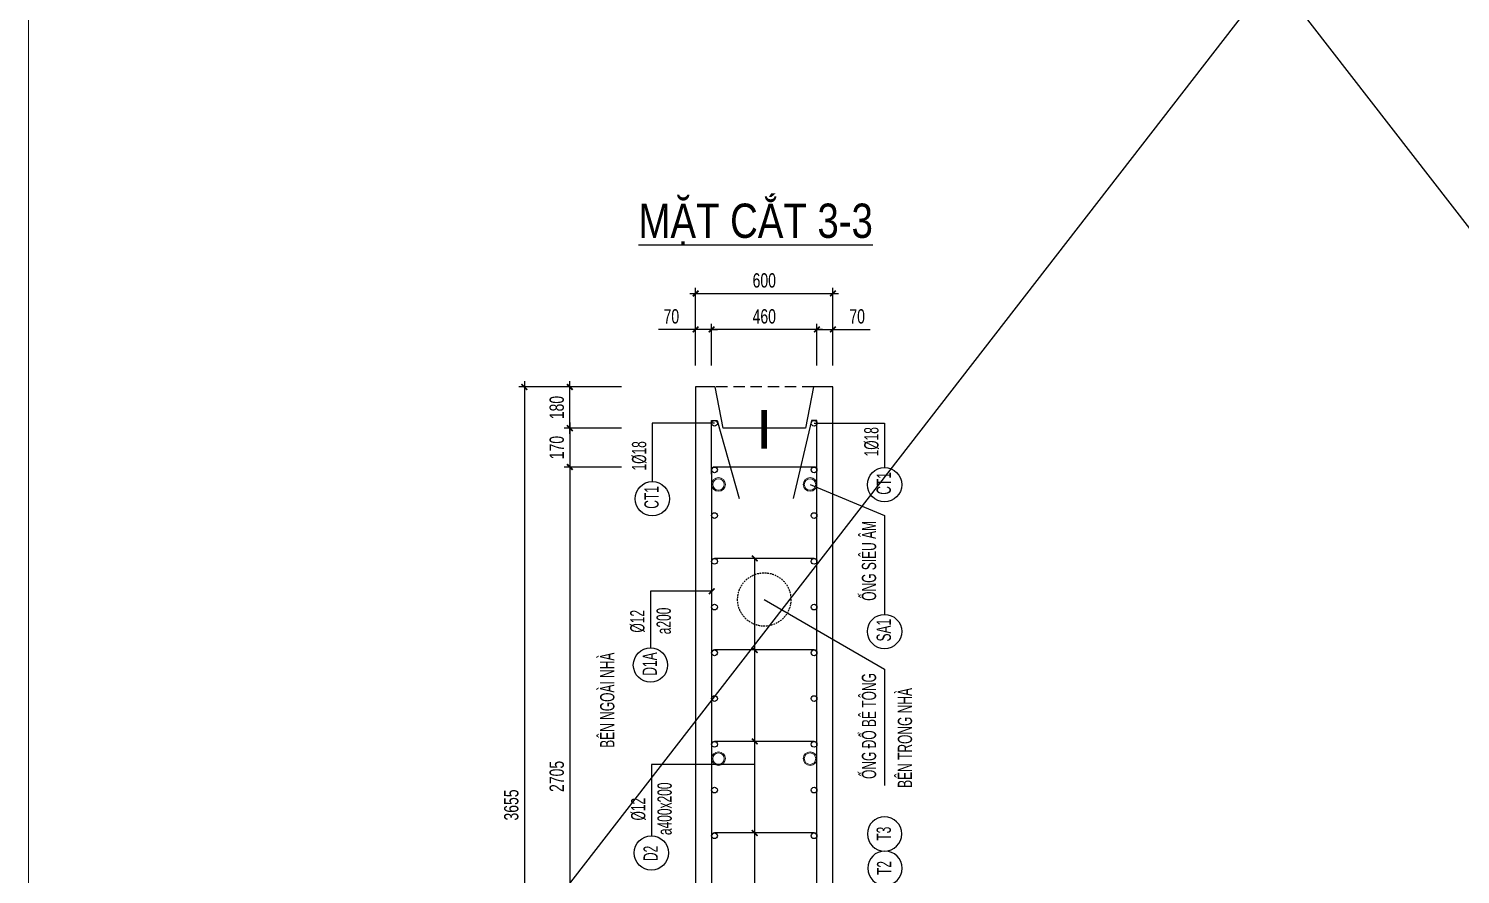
# Model space of a CAD drawing. Header units: millimetres. Extents: x -147841 to 368790, y -162721 to 84261.
# Drawn here: x 303107 to 309364, y -74914 to -71216 of the extents above; entities that cross this region are included whole.
import ezdxf
from ezdxf.enums import TextEntityAlignment as Align

# ---------------------------------------------------------------- set-up
doc = ezdxf.new("R2010")
doc.units = ezdxf.units.MM
doc.header["$LTSCALE"] = 1000
doc.header["$MEASUREMENT"] = 0
doc.header["$PDMODE"] = 1
doc.header["$PDSIZE"] = -10
doc.linetypes.add('DASHED', pattern=[0.75, 0.5, -0.25])
doc.linetypes.add('HIDDEN', pattern=[0.375, 0.25, -0.125])
doc.layers.get('0').update_dxf_attribs({"linetype": 'CONTINUOUS', "lineweight": 18})
doc.layers.get('DEFPOINTS').update_dxf_attribs({"color": 5, "linetype": 'CONTINUOUS', "lineweight": 18})
for name, color, linetype, lineweight in [('0-THAY', 7, 'CONTINUOUS', 18), ('ccu11-Dim', 8, 'CONTINUOUS', 18), ('DIM', 8, 'CONTINUOUS', 18)]:
    doc.layers.add(name, color=color, linetype=linetype, lineweight=lineweight)
for name, color, linetype in [('ccu11-Khuat', 9, 'DASHED'), ('ccu11-Manh', 8, 'CONTINUOUS'), ('ccu11-Thep', 4, 'CONTINUOUS'), ('ccu11-Thepdai', 6, 'CONTINUOUS'), ('KC-Cotthep', 8, 'CONTINUOUS'), ('KC-Dim', 8, 'CONTINUOUS'), ('KC-Text', 31, 'CONTINUOUS'), ('KC-Thay', 7, 'CONTINUOUS')]:
    doc.layers.add(name, color=color, linetype=linetype)
doc.styles.add('ARIAL', font='arial.ttf', dxfattribs={"width": 0.7})
doc.styles.add('ccu11-dim', font='vnsimli.shx', dxfattribs={"width": 0.65, "bigfont": 'bigfont.shx'})
doc.dimstyles.new('2.5-25', dxfattribs={"dimscale": 25, "dimtxt": 2.5, "dimasz": 1, "dimexe": 1, "dimexo": 2, "dimgap": 1, "dimtad": 1, "dimdec": 1, "dimrnd": 5, "dimdsep": 46, "dimtxsty": 'ARIAL', "dimblk": 'ARCHTICK', "dimcen": -1, "dimdle": 1, "dimclrd": 256, "dimclre": 256, "dimclrt": 3, "dimadec": 0, "dimazin": 2, "dimtfac": 0.1, "dimtdec": 1, "dimtmove": 0, "dimatfit": 1, "dimldrblk": 'ARCHTICK', "dimfxl": 1, "dimtvp": 0.833333, "dimtfill": 1, "dimtolj": 1, "dimtzin": 12, "dimarcsym": 0})
doc.dimstyles.new('ccu11-100x4', dxfattribs={"dimscale": 100, "dimtxt": 2.5, "dimasz": 1, "dimexe": 1, "dimexo": 2, "dimgap": 1, "dimtad": 1, "dimdec": 0, "dimlfac": 0.25, "dimdsep": 46, "dimtxsty": 'ccu11-dim', "dimblk": 'ARCHTICK', "dimcen": -1, "dimdle": 1, "dimclrd": 256, "dimclre": 256, "dimclrt": 31, "dimadec": 0, "dimazin": 2, "dimtfac": 0.1, "dimtdec": 0, "dimtmove": 0, "dimatfit": 1, "dimldrblk": 'ARCHTICK', "dimfxl": 1, "dimtvp": 0.833333, "dimtolj": 1, "dimtzin": 12, "dimarcsym": 0})

# ---------------------------------------------------------------- blocks, each defined once
blk = doc.blocks.new('_ARCHTICK')
at = {"color": 0, "linetype": 'ByBlock', "const_width": 0.3}
blk.add_lwpolyline([(-0.5, -0.5), (0.5, 0.5)], dxfattribs=at)
blk = doc.blocks.new('*D1283')
at = {"layer": 'DEFPOINTS', "color": 0, "linetype": 'ByBlock', "ltscale": 30, "transparency": 16777216}
for p in [(305747.9, -72782.7), (305747.9, -72962.7)]:
    blk.add_point(p, dxfattribs=at)
at = {"layer": 'KC-Dim', "linetype": 'ByBlock', "lineweight": -2, "ltscale": 30, "transparency": 16777216}
for p, q in [((305472.3, -72987.7), (305472.3, -72757.7)), ((305697.9, -72782.7), (305447.3, -72782.7)), ((305697.9, -72962.7), (305447.3, -72962.7))]:
    blk.add_line(p, q, dxfattribs=at)
at = {"layer": 'KC-Dim', "linetype": 'ByBlock', "lineweight": -2, "ltscale": 30, "transparency": 16777216, "xscale": 25, "yscale": 25, "zscale": 25}
for p, rotation in [((305472.3, -72782.7), 90), ((305472.3, -72962.7), 270)]:
    blk.add_blockref('_ARCHTICK', p, dxfattribs=dict(at, rotation=rotation))
at = {"layer": 'KC-Dim', "color": 3, "linetype": 'ByBlock', "ltscale": 30, "transparency": 16777216, "insert": (305415.4, -72872.7), "char_height": 62.5, "attachment_point": 5, "rotation": 90, "style": 'ARIAL', "bg_fill": 3, "box_fill_scale": 1.25, "bg_fill_color": 256, "bg_fill_true_color": 13158600, "bg_fill_transparency": 0}
blk.add_mtext('\\A1;180', dxfattribs=at)
at = {"layer": 'DEFPOINTS', "color": 0, "linetype": 'ByBlock', "ltscale": 30, "transparency": 16777216}
blk.add_point((305472.3, -72782.7), dxfattribs=at)
blk = doc.blocks.new('*D1284')
at = {"layer": 'DEFPOINTS', "color": 0, "linetype": 'ByBlock', "ltscale": 30, "transparency": 16777216}
for p in [(305747.9, -72962.7), (305747.9, -73132.7)]:
    blk.add_point(p, dxfattribs=at)
at = {"layer": 'KC-Dim', "linetype": 'ByBlock', "lineweight": -2, "ltscale": 30, "transparency": 16777216}
for p, q in [((305697.9, -72962.7), (305447.3, -72962.7)), ((305472.3, -72937.7), (305472.3, -73157.7)), ((305697.9, -73132.7), (305447.3, -73132.7))]:
    blk.add_line(p, q, dxfattribs=at)
at = {"layer": 'KC-Dim', "linetype": 'ByBlock', "lineweight": -2, "ltscale": 30, "transparency": 16777216, "xscale": 25, "yscale": 25, "zscale": 25}
for p, rotation in [((305472.3, -72962.7), 90), ((305472.3, -73132.7), 270)]:
    blk.add_blockref('_ARCHTICK', p, dxfattribs=dict(at, rotation=rotation))
at = {"layer": 'KC-Dim', "color": 3, "linetype": 'ByBlock', "ltscale": 30, "transparency": 16777216, "insert": (305415.4, -73047.7), "char_height": 62.5, "attachment_point": 5, "rotation": 90, "style": 'ARIAL', "bg_fill": 3, "box_fill_scale": 1.25, "bg_fill_color": 256, "bg_fill_true_color": 13158600, "bg_fill_transparency": 0}
blk.add_mtext('\\A1;170', dxfattribs=at)
at = {"layer": 'DEFPOINTS', "color": 0, "linetype": 'ByBlock', "ltscale": 30, "transparency": 16777216}
blk.add_point((305472.3, -73132.7), dxfattribs=at)
blk = doc.blocks.new('*D1285')
at = {"layer": 'DEFPOINTS', "color": 0, "linetype": 'ByBlock', "ltscale": 30, "transparency": 16777216}
for p in [(306622.1, -72374.1), (306022.1, -72738.6), (306622.1, -72738.6)]:
    blk.add_point(p, dxfattribs=at)
at = {"layer": 'KC-Dim', "linetype": 'ByBlock', "lineweight": -2, "ltscale": 30, "transparency": 16777216}
for p, q in [((305997.1, -72374.1), (306647.1, -72374.1)), ((306022.1, -72688.6), (306022.1, -72349.1)), ((306622.1, -72688.6), (306622.1, -72349.1))]:
    blk.add_line(p, q, dxfattribs=at)
at = {"layer": 'KC-Dim', "linetype": 'ByBlock', "lineweight": -2, "ltscale": 30, "transparency": 16777216, "xscale": 25, "yscale": 25, "zscale": 25, "rotation": 180}
blk.add_blockref('_ARCHTICK', (306022.1, -72374.1), dxfattribs=at)
at = {"layer": 'KC-Dim', "linetype": 'ByBlock', "lineweight": -2, "ltscale": 30, "transparency": 16777216, "xscale": 25, "yscale": 25, "zscale": 25}
blk.add_blockref('_ARCHTICK', (306622.1, -72374.1), dxfattribs=at)
at = {"layer": 'KC-Dim', "color": 3, "linetype": 'ByBlock', "ltscale": 30, "transparency": 16777216, "insert": (306322.1, -72317.2), "char_height": 62.5, "attachment_point": 5, "style": 'ARIAL', "bg_fill": 3, "box_fill_scale": 1.25, "bg_fill_color": 256, "bg_fill_true_color": 13158600, "bg_fill_transparency": 0}
blk.add_mtext('\\A1;600', dxfattribs=at)
blk = doc.blocks.new('*D1286')
at = {"layer": 'DEFPOINTS', "color": 0, "linetype": 'ByBlock', "ltscale": 30, "transparency": 16777216}
for p in [(306092.1, -72531.3), (306092.1, -72738.6), (306552.1, -72738.6)]:
    blk.add_point(p, dxfattribs=at)
at = {"layer": 'KC-Dim', "linetype": 'ByBlock', "lineweight": -2, "ltscale": 30, "transparency": 16777216}
for p, q in [((306092.1, -72688.6), (306092.1, -72506.3)), ((306552.1, -72688.6), (306552.1, -72506.3)), ((306577.1, -72531.3), (306067.1, -72531.3))]:
    blk.add_line(p, q, dxfattribs=at)
at = {"layer": 'KC-Dim', "linetype": 'ByBlock', "lineweight": -2, "ltscale": 30, "transparency": 16777216, "xscale": 25, "yscale": 25, "zscale": 25, "rotation": 180}
blk.add_blockref('_ARCHTICK', (306092.1, -72531.3), dxfattribs=at)
at = {"layer": 'KC-Dim', "linetype": 'ByBlock', "lineweight": -2, "ltscale": 30, "transparency": 16777216, "xscale": 25, "yscale": 25, "zscale": 25}
blk.add_blockref('_ARCHTICK', (306552.1, -72531.3), dxfattribs=at)
at = {"layer": 'KC-Dim', "color": 3, "linetype": 'ByBlock', "ltscale": 30, "transparency": 16777216, "insert": (306322.1, -72474.4), "char_height": 62.5, "attachment_point": 5, "style": 'ARIAL', "bg_fill": 3, "box_fill_scale": 1.25, "bg_fill_color": 256, "bg_fill_true_color": 13158600, "bg_fill_transparency": 0}
blk.add_mtext('\\A1;460', dxfattribs=at)
blk = doc.blocks.new('*D1287')
at = {"layer": 'DEFPOINTS', "color": 0, "linetype": 'ByBlock', "ltscale": 30, "transparency": 16777216}
for p in [(306622.1, -72531.3), (306552.1, -72738.6), (306622.1, -72738.6)]:
    blk.add_point(p, dxfattribs=at)
at = {"layer": 'KC-Dim', "linetype": 'ByBlock', "lineweight": -2, "ltscale": 30, "transparency": 16777216}
for p, q in [((306552.1, -72688.6), (306552.1, -72506.3)), ((306622.1, -72688.6), (306622.1, -72506.3)), ((306552.1, -72531.3), (306527.1, -72531.3)), ((306552.1, -72531.3), (306622.1, -72531.3)), ((306622.1, -72531.3), (306784.3, -72531.3))]:
    blk.add_line(p, q, dxfattribs=at)
at = {"layer": 'KC-Dim', "linetype": 'ByBlock', "lineweight": -2, "ltscale": 30, "transparency": 16777216, "xscale": 25, "yscale": 25, "zscale": 25}
blk.add_blockref('_ARCHTICK', (306552.1, -72531.3), dxfattribs=at)
at = {"layer": 'KC-Dim', "linetype": 'ByBlock', "lineweight": -2, "ltscale": 30, "transparency": 16777216, "xscale": 25, "yscale": 25, "zscale": 25, "rotation": 180}
blk.add_blockref('_ARCHTICK', (306622.1, -72531.3), dxfattribs=at)
at = {"layer": 'KC-Dim', "color": 3, "linetype": 'ByBlock', "ltscale": 30, "transparency": 16777216, "insert": (306728.2, -72474.4), "char_height": 62.5, "attachment_point": 5, "style": 'ARIAL', "bg_fill": 3, "box_fill_scale": 1.25, "bg_fill_color": 256, "bg_fill_true_color": 13158600, "bg_fill_transparency": 0}
blk.add_mtext('\\A1;70', dxfattribs=at)
blk = doc.blocks.new('*D1288')
at = {"layer": 'DEFPOINTS', "color": 0, "linetype": 'ByBlock', "ltscale": 30, "transparency": 16777216}
for p in [(306022.1, -72531.3), (306022.1, -72738.6), (306092.1, -72738.6)]:
    blk.add_point(p, dxfattribs=at)
at = {"layer": 'KC-Dim', "linetype": 'ByBlock', "lineweight": -2, "ltscale": 30, "transparency": 16777216}
for p, q in [((306022.1, -72688.6), (306022.1, -72506.3)), ((306092.1, -72688.6), (306092.1, -72506.3)), ((306022.1, -72531.3), (305859.9, -72531.3)), ((306092.1, -72531.3), (306022.1, -72531.3)), ((306092.1, -72531.3), (306117.1, -72531.3))]:
    blk.add_line(p, q, dxfattribs=at)
at = {"layer": 'KC-Dim', "linetype": 'ByBlock', "lineweight": -2, "ltscale": 30, "transparency": 16777216, "xscale": 25, "yscale": 25, "zscale": 25}
blk.add_blockref('_ARCHTICK', (306022.1, -72531.3), dxfattribs=at)
at = {"layer": 'KC-Dim', "linetype": 'ByBlock', "lineweight": -2, "ltscale": 30, "transparency": 16777216, "xscale": 25, "yscale": 25, "zscale": 25, "rotation": 180}
blk.add_blockref('_ARCHTICK', (306092.1, -72531.3), dxfattribs=at)
at = {"layer": 'KC-Dim', "color": 3, "linetype": 'ByBlock', "ltscale": 30, "transparency": 16777216, "insert": (305916, -72474.4), "char_height": 62.5, "attachment_point": 5, "style": 'ARIAL', "bg_fill": 3, "box_fill_scale": 1.25, "bg_fill_color": 256, "bg_fill_true_color": 13158600, "bg_fill_transparency": 0}
blk.add_mtext('\\A1;70', dxfattribs=at)
blk = doc.blocks.new('*D1289')
at = {"layer": 'DEFPOINTS', "color": 0, "linetype": 'ByBlock', "ltscale": 30, "transparency": 16777216}
for p in [(305720.9, -73132.7), (305472.3, -75838.2), (305720.9, -75838.2)]:
    blk.add_point(p, dxfattribs=at)
at = {"layer": 'KC-Dim', "linetype": 'ByBlock', "lineweight": -2, "ltscale": 30, "transparency": 16777216}
for p, q in [((305670.9, -73132.7), (305447.3, -73132.7)), ((305472.3, -73107.7), (305472.3, -75863.2)), ((305670.9, -75838.2), (305447.3, -75838.2))]:
    blk.add_line(p, q, dxfattribs=at)
at = {"layer": 'KC-Dim', "linetype": 'ByBlock', "lineweight": -2, "ltscale": 30, "transparency": 16777216, "xscale": 25, "yscale": 25, "zscale": 25}
for p, rotation in [((305472.3, -73132.7), 90), ((305472.3, -75838.2), 270)]:
    blk.add_blockref('_ARCHTICK', p, dxfattribs=dict(at, rotation=rotation))
at = {"layer": 'KC-Dim', "color": 3, "linetype": 'ByBlock', "ltscale": 30, "transparency": 16777216, "insert": (305415.4, -74485.5), "char_height": 62.5, "attachment_point": 5, "rotation": 90, "style": 'ARIAL', "bg_fill": 3, "box_fill_scale": 1.25, "bg_fill_color": 256, "bg_fill_true_color": 13158600, "bg_fill_transparency": 0}
blk.add_mtext('\\A1;2705', dxfattribs=at)
blk = doc.blocks.new('*D1290')
at = {"layer": 'DEFPOINTS', "color": 0, "ltscale": 3000, "transparency": 16777216}
for p in [(305720.9, -72782.7), (305273.7, -76438.2), (305720.9, -76438.2)]:
    blk.add_point(p, dxfattribs=at)
at = {"layer": 'DIM', "lineweight": -2, "ltscale": 3000, "transparency": 16777216}
for p, q in [((305273.7, -72757.7), (305273.7, -76463.2)), ((305670.9, -72782.7), (305248.7, -72782.7)), ((305670.9, -76438.2), (305248.7, -76438.2))]:
    blk.add_line(p, q, dxfattribs=at)
at = {"layer": 'DIM', "lineweight": -2, "ltscale": 3000, "transparency": 16777216, "xscale": 25, "yscale": 25, "zscale": 25}
for p, rotation in [((305273.7, -72782.7), 90), ((305273.7, -76438.2), 270)]:
    blk.add_blockref('_ARCHTICK', p, dxfattribs=dict(at, rotation=rotation))
at = {"layer": 'DIM', "color": 3, "ltscale": 3000, "transparency": 16777216, "insert": (305216.8, -74610.5), "char_height": 62.5, "attachment_point": 5, "rotation": 90, "style": 'ARIAL', "bg_fill": 3, "box_fill_scale": 1.25, "bg_fill_color": 256, "bg_fill_true_color": 13158600, "bg_fill_transparency": 0}
blk.add_mtext('\\A1;3655', dxfattribs=at)
blk = doc.blocks.new('A$C260038B3')
at = {"layer": '0-THAY', "linetype": 'Continuous'}
for radius in [120, 100]:
    blk.add_circle((0, 0), radius, dxfattribs=at)
blk = doc.blocks.new('att_thep_2')
blk.add_circle((-300, 0), 300)
at = {"color": 3, "style": 'ARIAL', "width": 0.6}
blk.add_attdef('DK', text='', height=250, dxfattribs=at).set_placement((467, 105), align=Align.CENTER)
at = {"color": 31, "style": 'ARIAL', "width": 0.6}
blk.add_attdef('SH', text='', height=250, dxfattribs=at).set_placement((-281, -111), align=Align.CENTER)
at = {"color": 2, "style": 'ARIAL', "width": 0.6}
blk.add_attdef('KC', text='', height=250, dxfattribs=at).set_placement((472, -355), align=Align.CENTER)

msp = doc.modelspace()

# ---------------------------------------------------------------- linework, layer by layer
at = {"layer": 'ccu11-Khuat', "ltscale": 0.1}
msp.add_line((306537.09, -72782.7), (306107.09, -72782.7), dxfattribs=at)
at = {"layer": 'ccu11-Manh', "ltscale": 10, "flags": 128}
for points in [[(306104.59, -72941.58), (305832.57, -72941.58), (305832.57, -73196.69)], [(306539.59, -72941.49), (306847.68, -72941.49), (306847.68, -73135.12)], [(306522.09, -73208.9), (306847.68, -73345.2), (306847.68, -73777.05)], [(306322.09, -73711.94), (306847.68, -74016.05), (306847.68, -74525.4)]]:
    msp.add_lwpolyline(points, dxfattribs=at)
at = {"layer": 'ccu11-Manh', "ltscale": 3000}
msp.add_lwpolyline([(306280.39, -75532.7), (306280.39, -73532.7), (306280.39, -73532.7)], dxfattribs=at)
at = {"layer": 'ccu11-Thep', "const_width": 25}
msp.add_lwpolyline([(306322.09, -73052.7), (306322.09, -72882.7)], dxfattribs=at)
at = {"layer": 'ccu11-Thep'}
for centre in [(306104.59, -72941.58), (306539.59, -72941.49), (306104.59, -73145.2), (306539.59, -73145.2), (306104.59, -73345.2), (306539.59, -73345.2), (306104.59, -73545.2), (306539.59, -73545.2), (306104.59, -73745.2), (306539.59, -73745.2), (306104.59, -73945.2), (306539.59, -73945.2), (306104.59, -74145.2), (306539.59, -74145.2), (306104.59, -74345.2), (306539.59, -74345.2), (306104.59, -74545.2), (306539.59, -74545.2), (306104.59, -74745.2), (306539.59, -74745.2)]:
    msp.add_circle(centre, 12.5, dxfattribs=at)
at = {"layer": 'ccu11-Thep', "linetype": 'HIDDEN', "ltscale": 0.03}
msp.add_circle((306322.09, -73711.94, 242.3), 116.6, dxfattribs=at)
at = {"layer": 'ccu11-Thepdai', "flags": 128}
for points in [[(306092.09, -73163.75), (306092.09, -72929.08), (306115.54, -72929.08), (306211.69, -73270.45)], [(306552.09, -73163.75), (306552.09, -72928.99), (306527.92, -72928.99), (306447.89, -73270.45)]]:
    msp.add_lwpolyline(points, dxfattribs=at)
at = {"layer": 'ccu11-Thepdai'}
msp.add_lwpolyline([(306092.09, -73145.2), (306092.09, -75825.74, 0.4142136), (306104.59, -75838.24), (306539.59, -75838.24, 0.4142136), (306552.09, -75825.74), (306552.09, -73145.2, 0.4142136), (306539.59, -73132.7), (306104.59, -73132.7, 0.4142136)], format="xyb", close=True, dxfattribs=at)
at = {"layer": 'ccu11-Thepdai', "flags": 128}
for points in [[(306552.09, -73632.7), (306552.09, -73545.2, 0.4142136), (306539.59, -73532.7), (306207.67, -73532.7), (306104.59, -73532.7, 0.4142136), (306092.09, -73545.2), (306092.09, -73632.7)], [(306552.09, -74032.7), (306552.09, -73945.2, 0.4142136), (306539.59, -73932.7), (306207.67, -73932.7), (306104.59, -73932.7, 0.4142136), (306092.09, -73945.2), (306092.09, -74032.7)], [(306552.09, -74432.7), (306552.09, -74345.2, 0.4142136), (306539.59, -74332.7), (306207.67, -74332.7), (306104.59, -74332.7, 0.4142136), (306092.09, -74345.2), (306092.09, -74432.7)], [(306552.09, -74832.7), (306552.09, -74745.2, 0.4142136), (306539.59, -74732.7), (306207.67, -74732.7), (306104.59, -74732.7, 0.4142136), (306092.09, -74745.2), (306092.09, -74832.7)]]:
    msp.add_lwpolyline(points, format="xyb", dxfattribs=at)
at = {"layer": 'KC-Thay', "flags": 128}
msp.add_lwpolyline([(306022.09, -72782.7), (306022.09, -76438.24), (308822.09, -76438.24), (308822.09, -76353.24), (308642.09, -76318.24), (308642.09, -75958.24), (308822.09, -75923.24), (308822.09, -75838.24), (306622.09, -75838.24), (306622.09, -72782.7), (306537.09, -72782.7), (306502.09, -72962.7), (306142.09, -72962.7), (306107.09, -72782.7), (306022.09, -72782.7)], dxfattribs=at)

# ---------------------------------------------------------------- block references
at = {"layer": 'ccu11-Dim', "ltscale": 3000, "xscale": 0.25, "yscale": 0.25, "zscale": 0.25, "rotation": 270}
for p in [(306122.09, -73208.9), (306522.09, -73208.9), (306122.09, -74407.9), (306522.09, -74407.9)]:
    msp.add_blockref('A$C260038B3', p, dxfattribs=at)
at = {"layer": 'ccu11-Manh', "ltscale": 3000, "xscale": 25, "yscale": 25, "zscale": 25, "rotation": 270}
for p in [(306280.39, -73532.7), (306280.39, -73932.7), (306280.39, -74332.7), (306280.39, -74732.7)]:
    msp.add_blockref('_ARCHTICK', p, dxfattribs=at)
at = {"layer": 'KC-Cotthep'}
ref = msp.add_blockref('att_thep_2', (306847.68, -73135.12), dxfattribs=dict(at, xscale=0.25, yscale=0.25, zscale=0.25, rotation=90))
ref.add_attrib('DK', '1%%C18', dxfattribs={"layer": '0', "color": 15, "height": 62.5, "rotation": 90, "style": 'ARIAL', "width": 0.6}).set_placement((306821.32, -73022.25), align=Align.CENTER)
ref.add_attrib('SH', 'CT1', dxfattribs={"layer": '0', "color": 31, "height": 62.5, "rotation": 90, "style": 'ARIAL', "width": 0.6}).set_placement((306875.54, -73204.13), align=Align.CENTER)
ref = msp.add_blockref('att_thep_2', (306847.68, -73777.05), dxfattribs=dict(at, xscale=0.25, yscale=0.25, zscale=0.25, rotation=90))
ref.add_attrib('SH', 'SA1', dxfattribs={"layer": '0', "color": 31, "height": 62.5, "rotation": 90, "style": 'ARIAL', "width": 0.6}).set_placement((306875.54, -73846.06), align=Align.CENTER)
ref = msp.add_blockref('att_thep_2', (306847.68, -74811.97), dxfattribs=dict(at, xscale=-0.25, yscale=0.25, zscale=0.25, rotation=90))
ref.add_attrib('SH', 'T3', dxfattribs={"layer": '0', "color": 31, "height": 62.5, "rotation": 90, "style": 'ARIAL', "width": 0.6}).set_placement((306875.54, -74735.94), align=Align.CENTER)
ref = msp.add_blockref('att_thep_2', (306849.35, -74961.95), dxfattribs=dict(at, xscale=-0.25, yscale=0.25, zscale=0.25, rotation=90))
ref.add_attrib('SH', 'T2', dxfattribs={"layer": '0', "color": 31, "height": 62.5, "rotation": 90, "style": 'ARIAL', "width": 0.6}).set_placement((306877.22, -74885.92), align=Align.CENTER)

# ---------------------------------------------------------------- texts
at = {"layer": 'KC-Cotthep', "style": 'ARIAL', "width": 0.6}
msp.add_text('ỐNG SIÊU ÂM', height=62.5, rotation=90, dxfattribs=at).set_placement((306811.03, -73543.08), align=Align.CENTER)
at = {"layer": 'KC-Text', "color": 3, "style": 'ARIAL', "width": 0.8}
msp.add_text('%%UMẶT CẮT 3-3', height=150, dxfattribs=at).set_placement((306284.61, -72130.92), align=Align.CENTER)
at = {"layer": 'KC-Text', "color": 1, "style": 'ARIAL', "width": 0.6}
for s, p in [('BÊN NGOÀI NHÀ', (305667.08, -74152.37)), ('ỐNG ĐỔ BÊ TÔNG', (306811.03, -74265.26)), ('BÊN TRONG NHÀ', (306968.09, -74317.21))]:
    msp.add_text(s, height=62.5, rotation=90, dxfattribs=at).set_placement(p, align=Align.CENTER)

# ---------------------------------------------------------------- dimensions: what is measured, and where the dimension line sits
at = {"layer": 'KC-Dim', "linetype": 'ByBlock', "ltscale": 30}
dim = msp.add_linear_dim(base=(306622.09, -72374.12), p1=(306022.09, -72738.63), p2=(306622.09, -72738.63), dimstyle='2.5-25', dxfattribs=at)
dim.commit()
dim.dimension.update_dxf_attribs({"geometry": '*D1285', "text_midpoint": (306322.09, -72317.21)})
dim = msp.add_linear_dim(base=(305472.3, -72782.7), p1=(305747.93, -72962.7), p2=(305747.93, -72782.7), angle=90, dimstyle='2.5-25', dxfattribs=at)
dim.commit()
dim.dimension.update_dxf_attribs({"geometry": '*D1283', "text_midpoint": (305472.3, -72872.7), "dimtype": 160})

# ---------------------------------------------------------------- leaders
at = {"layer": 'ccu11-Manh', "ltscale": 10}
msp.add_leader([(306280.39, -74433.39), (305828.72, -74433.39), (305828.72, -74745.05)], dimstyle='ccu11-100x4', override={"dimgap": 1, "dimtad": 0, "dimldrblk": 'None'}, dxfattribs=at)
at = {"layer": 'KC-Dim', "linetype": 'ByBlock', "ltscale": 30}
msp.add_leader([(306092.09, -73675.88), (305824.81, -73675.88), (305824.81, -73923.77)], dimstyle='2.5-25', dxfattribs=at)

# ---------------------------------------------------------------- next in the draw order: dimensions: what is measured, and where the dimension line sits
dim = msp.add_linear_dim(base=(306092.09, -72531.27), p1=(306552.09, -72738.63), p2=(306092.09, -72738.63), dimstyle='2.5-25', dxfattribs=at)
dim.commit()
dim.dimension.update_dxf_attribs({"geometry": '*D1286', "text_midpoint": (306322.09, -72474.36)})
dim = msp.add_linear_dim(base=(305472.3, -73132.7), p1=(305747.93, -72962.7), p2=(305747.93, -73132.7), angle=270, dimstyle='2.5-25', dxfattribs=at)
dim.commit()
dim.dimension.update_dxf_attribs({"geometry": '*D1284', "text_midpoint": (305472.3, -73047.7), "dimtype": 160})

# ---------------------------------------------------------------- next in the draw order: dimensions: what is measured, and where the dimension line sits
for base, p1, p2, picture, middle in [((306022.09, -72531.27), (306092.09, -72738.63), (306022.09, -72738.63), '*D1288', (305916.01, -72474.36)), ((306622.09, -72531.27), (306552.09, -72738.63), (306622.09, -72738.63), '*D1287', (306728.18, -72474.36))]:
    dim = msp.add_linear_dim(base=base, p1=p1, p2=p2, dimstyle='2.5-25', dxfattribs=at)
    dim.commit()
    dim.dimension.update_dxf_attribs({"geometry": picture, "text_midpoint": middle})
dim = msp.add_linear_dim(base=(305472.3, -75838.24), p1=(305720.9, -73132.7), p2=(305720.9, -75838.24), angle=270, dimstyle='2.5-25', dxfattribs=at)
dim.commit()
dim.dimension.update_dxf_attribs({"geometry": '*D1289', "text_midpoint": (305415.39, -74485.47)})

# ---------------------------------------------------------------- next in the draw order: dimensions: what is measured, and where the dimension line sits
at = {"layer": 'DIM', "ltscale": 3000}
dim = msp.add_linear_dim(base=(305273.75, -76438.24), p1=(305720.9, -72782.7), p2=(305720.9, -76438.24), angle=270, dimstyle='2.5-25', dxfattribs=at)
dim.commit()
dim.dimension.update_dxf_attribs({"geometry": '*D1290', "text_midpoint": (305216.81, -74610.47)})

# ---------------------------------------------------------------- next in the draw order: linework, layer by layer
at = {"layer": 'DEFPOINTS', "flags": 128}
msp.add_lwpolyline([(303106.89, -63958.49), (313988.27, -63958.49), (313988.27, -78006.54), (303106.89, -78006.54)], close=True, dxfattribs=at)
at = {"layer": 'KC-Thay', "ltscale": 3000}
for p, q in [((303106.89, -78006.54), (313988.27, -63958.49)), ((313988.27, -78006.54), (303106.89, -63958.49))]:
    msp.add_line(p, q, dxfattribs=at)

# ---------------------------------------------------------------- next in the draw order: block references
at = {"layer": 'KC-Cotthep'}
ref = msp.add_blockref('att_thep_2', (305832.57, -73196.69), dxfattribs=dict(at, xscale=0.25, yscale=0.25, zscale=0.25, rotation=90))
ref.add_attrib('DK', '1%%C18', dxfattribs={"layer": '0', "color": 15, "height": 62.5, "rotation": 90, "style": 'ARIAL', "width": 0.6}).set_placement((305806.22, -73083.83), align=Align.CENTER)
ref.add_attrib('SH', 'CT1', dxfattribs={"layer": '0', "color": 31, "height": 62.5, "rotation": 90, "style": 'ARIAL', "width": 0.6}).set_placement((305860.44, -73265.71), align=Align.CENTER)
ref = msp.add_blockref('att_thep_2', (305824.81, -73923.77), dxfattribs=dict(at, xscale=0.25, yscale=0.25, zscale=0.25, rotation=90))
ref.add_attrib('KC', 'a200', dxfattribs={"layer": '0', "color": 2, "height": 62.5, "rotation": 90, "style": 'ARIAL', "width": 0.6}).set_placement((305913.63, -73805.81), align=Align.CENTER)
ref.add_attrib('DK', '%%C12', dxfattribs={"layer": '0', "color": 215, "height": 62.5, "rotation": 90, "style": 'ARIAL', "width": 0.6}).set_placement((305798.45, -73807.12), align=Align.CENTER)
ref.add_attrib('SH', 'D1A', dxfattribs={"layer": '0', "color": 31, "height": 62.5, "rotation": 90, "style": 'ARIAL', "width": 0.6}).set_placement((305852.68, -73994.02), align=Align.CENTER)
ref = msp.add_blockref('att_thep_2', (305828.72, -74745.05), dxfattribs=dict(at, xscale=0.25, yscale=0.25, zscale=0.25, rotation=90))
ref.add_attrib('KC', 'a400x200', dxfattribs={"layer": '0', "color": 2, "height": 62.5, "rotation": 90, "style": 'ARIAL', "width": 0.6}).set_placement((305917.54, -74627.08), align=Align.CENTER)
ref.add_attrib('DK', '%%C12', dxfattribs={"layer": '0', "color": 215, "height": 62.5, "rotation": 90, "style": 'ARIAL', "width": 0.6}).set_placement((305802.37, -74628.65), align=Align.CENTER)
ref.add_attrib('SH', 'D2', dxfattribs={"layer": '0', "color": 31, "height": 62.5, "rotation": 90, "style": 'ARIAL', "width": 0.6}).set_placement((305856.59, -74822.15), align=Align.CENTER)

doc.saveas('drawing.dxf')
